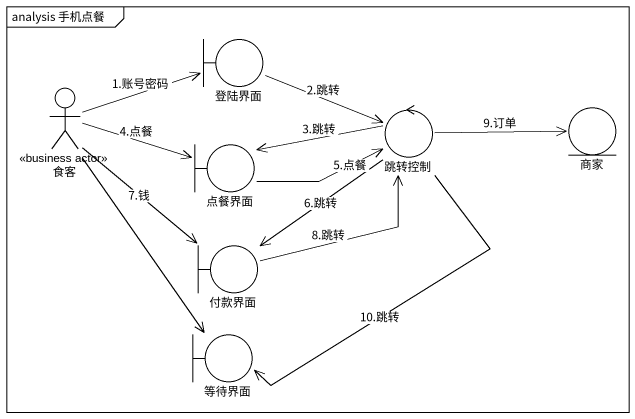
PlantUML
@startuml
mainframe analysis 手机点餐
boundary 登陆界面
actor 食客 <<business actor>>
boundary 点餐界面
control 跳转控制
entity 商家
boundary 付款界面
boundary 等待界面
登陆界面 -right-> 跳转控制 : 2.跳转
食客 -right-> 登陆界面 : 1.账号密码
食客 -right-> 点餐界面 : 4.点餐
食客 --> 付款界面 : 7.钱
食客 --> 等待界面
点餐界面 -right-> 跳转控制 : 5.点餐
跳转控制 -left-> 点餐界面 : 3.跳转
跳转控制 -right-> 商家 : 9.订单
跳转控制 --> 付款界面 : 6.跳转
跳转控制 --> 等待界面 : 10.跳转
付款界面 -up-> 跳转控制 : 8.跳转
@enduml
